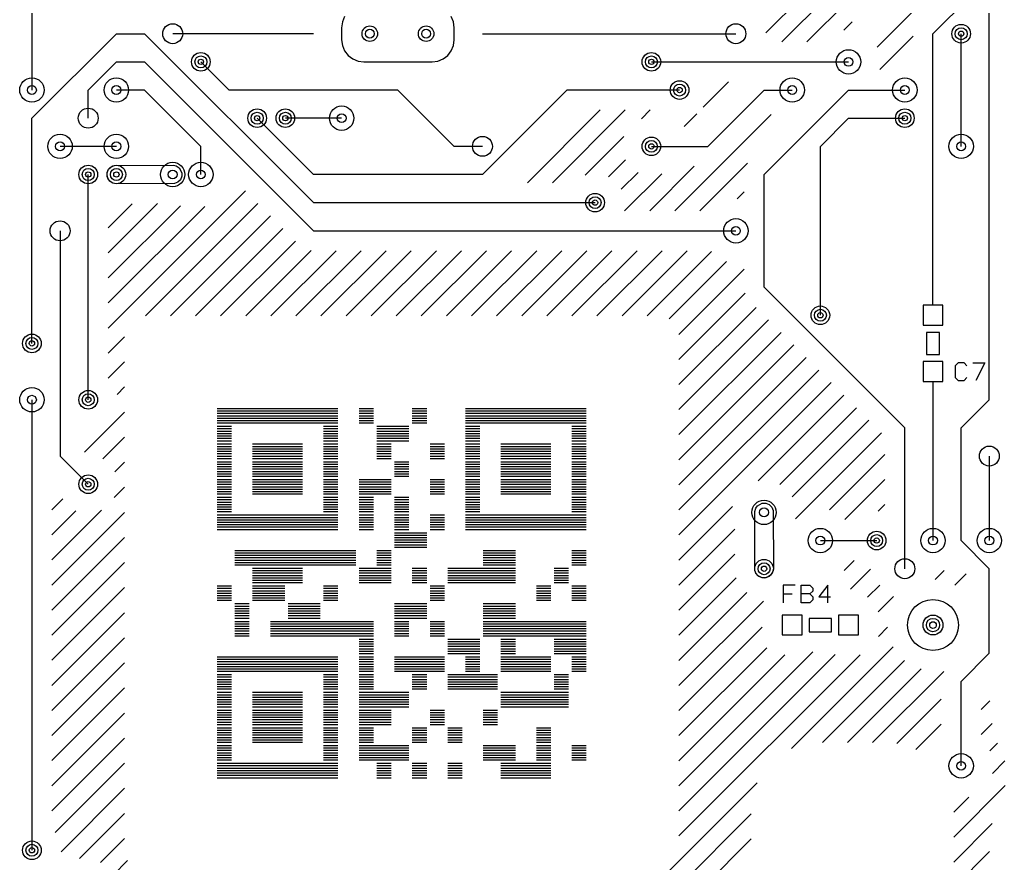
# Model space of a CAD drawing. Extents: x 7 to 52, y 9 to 364.
# Drawn here: x 7.07 to 51.52, y 134.03 to 172.08 of the extents above; entities that cross this region are included whole.
import ezdxf

# ---------------------------------------------------------------- set-up
doc = ezdxf.new("R2010")
doc.units = 0
doc.layers.add('SCORE', color=5, linetype='CONTINUOUS')

msp = doc.modelspace()

# ---------------------------------------------------------------- linework, layer by layer
at = {"layer": 'SCORE'}
for p, q in [((7.62, 180.34), (7.62, 168.91)), ((40.7191, 171.4878), (44.4692, 175.238)), ((45.7362, 170.8482), (49.8997, 175.0116)), ((41.4426, 171.08), (44.82, 174.4574)), ((48.26, 171.45), (50.8, 173.99)), ((42.574, 171.08), (44.416, 172.9221)), ((50.8, 154.94), (50.8, 172.72)), ((21.724, 172.22), (21.6241, 171.9788)), ((26.6359, 171.9788), (26.536, 172.22)), ((21.6241, 171.9788), (21.59, 171.72)), ((21.59, 171.72), (21.59, 171.18)), ((26.67, 171.72), (26.6359, 171.9788)), ((26.67, 171.18), (26.67, 171.72)), ((44.2393, 171.6139), (44.6187, 171.9934)), ((7.62, 167.64), (11.43, 171.45)), ((11.43, 171.45), (12.7, 171.45)), ((12.7, 171.45), (20.32, 163.83)), ((20.32, 171.45), (13.97, 171.45)), ((21.59, 171.18), (21.6241, 170.9212)), ((26.6359, 170.9212), (26.67, 171.18)), ((27.94, 171.45), (39.37, 171.45)), ((45.8588, 169.8393), (47.36, 171.3405)), ((48.26, 161.29), (48.26, 171.45)), ((49.53, 166.37), (49.53, 171.45)), ((21.6241, 170.9212), (21.724, 170.68)), ((26.536, 170.68), (26.6359, 170.9212)), ((21.724, 170.68), (21.8829, 170.4729)), ((21.8829, 170.4729), (22.09, 170.314)), ((22.09, 170.314), (22.3312, 170.2141)), ((25.9288, 170.2141), (26.17, 170.314)), ((26.17, 170.314), (26.3771, 170.4729)), ((26.3771, 170.4729), (26.536, 170.68)), ((10.16, 168.91), (11.43, 170.18)), ((11.43, 170.18), (12.7, 170.18)), ((12.7, 170.18), (20.32, 162.56)), ((16.51, 168.91), (15.24, 170.18)), ((22.3312, 170.2141), (22.59, 170.18)), ((22.59, 170.18), (25.67, 170.18)), ((25.67, 170.18), (25.9288, 170.2141)), ((35.56, 170.18), (44.45, 170.18)), ((37.9001, 168.1378), (39.0423, 169.28)), ((10.16, 167.64), (10.16, 168.91)), ((12.7, 168.91), (11.43, 168.91)), ((15.24, 166.37), (12.7, 168.91)), ((24.13, 168.91), (16.51, 168.91)), ((26.67, 166.37), (24.13, 168.91)), ((31.75, 168.91), (27.94, 165.1)), ((36.83, 168.91), (31.75, 168.91)), ((38.1, 166.37), (40.64, 168.91)), ((40.64, 165.1), (44.45, 168.91)), ((40.64, 168.91), (41.91, 168.91)), ((44.45, 168.91), (46.99, 168.91)), ((7.62, 157.48), (7.62, 167.64)), ((20.32, 165.1), (17.78, 167.64)), ((21.59, 167.64), (19.05, 167.64)), ((29.9668, 164.73), (33.2468, 168.01)), ((31.0982, 164.73), (34.3782, 168.01)), ((35.1099, 167.6104), (35.5095, 168.01)), ((36.6164, 163.46), (40.9662, 167.8098)), ((37.0323, 167.27), (37.6022, 167.8399)), ((43.18, 166.37), (44.45, 167.64)), ((44.45, 167.64), (46.99, 167.64)), ((32.5699, 165.0704), (34.3196, 166.8201)), ((11.43, 166.37), (8.89, 166.37)), ((15.24, 165.1), (15.24, 166.37)), ((27.94, 166.37), (26.67, 166.37)), ((35.56, 166.37), (38.1, 166.37)), ((43.18, 158.75), (43.18, 166.37)), ((11.0808, 165.3333), (11.1967, 165.4492)), ((11.1967, 165.4492), (11.3481, 165.5119)), ((11.3481, 165.5119), (14.0112, 165.518)), ((14.0112, 165.518), (14.1307, 165.488)), ((14.1307, 165.488), (14.267, 165.397)), ((14.267, 165.397), (14.3819, 165.1819)), ((33.6305, 164.9996), (34.3904, 165.7595)), ((35.485, 163.46), (37.495, 165.47)), ((37.7478, 163.46), (39.9011, 165.6133)), ((10.16, 154.94), (10.16, 165.1)), ((11.012, 165.0588), (11.0181, 165.1819)), ((11.0596, 164.902), (11.012, 165.0588)), ((11.0181, 165.1819), (11.0808, 165.3333)), ((14.3819, 165.0181), (14.3192, 164.8667)), ((14.3819, 165.1819), (14.3819, 165.0181)), ((27.94, 165.1), (20.32, 165.1)), ((34.1942, 164.432), (34.958, 165.1958)), ((34.3536, 163.46), (36.0309, 165.1373)), ((40.64, 160.02), (40.64, 165.1)), ((11.133, 164.803), (11.0596, 164.902)), ((11.2693, 164.712), (11.133, 164.803)), ((11.43, 164.68), (11.2693, 164.712)), ((14.0519, 164.6881), (11.43, 164.68)), ((14.2033, 164.7508), (14.0519, 164.6881)), ((14.3192, 164.8667), (14.2033, 164.7508)), ((11.06, 158.173), (17.2471, 164.3601)), ((39.4274, 164.0083), (39.74, 164.3209)), ((11.06, 161.5671), (13.2786, 163.7857)), ((11.06, 162.6985), (12.1437, 163.7822)), ((11.06, 160.4357), (14.3171, 163.6928)), ((11.06, 159.3044), (15.4169, 163.6613)), ((12.7384, 158.72), (17.8128, 163.7944)), ((20.32, 163.83), (33.02, 163.83)), ((13.8697, 158.72), (18.3785, 163.2287)), ((8.89, 162.56), (8.89, 152.4)), ((15.0011, 158.72), (18.9442, 162.663)), ((20.32, 162.56), (39.37, 162.56)), ((16.1325, 158.72), (19.5098, 162.0974)), ((17.2639, 158.72), (20.2109, 161.667)), ((18.3952, 158.72), (21.3352, 161.66)), ((19.5266, 158.72), (22.4666, 161.66)), ((20.658, 158.72), (23.598, 161.66)), ((21.7893, 158.72), (24.7293, 161.66)), ((22.9207, 158.72), (25.8607, 161.66)), ((24.0521, 158.72), (26.9921, 161.66)), ((25.1834, 158.72), (28.1234, 161.66)), ((26.3148, 158.72), (29.2548, 161.66)), ((27.4462, 158.72), (30.3862, 161.66)), ((28.5776, 158.72), (31.5176, 161.66)), ((29.7089, 158.72), (32.6489, 161.66)), ((30.8403, 158.72), (33.7803, 161.66)), ((31.9717, 158.72), (34.9117, 161.66)), ((33.103, 158.72), (36.043, 161.66)), ((34.2344, 158.72), (37.1744, 161.66)), ((35.3658, 158.72), (38.2662, 161.6204)), ((36.3662, 158.5891), (38.95, 161.1728)), ((48.26, 159.2), (48.26, 161.29)), ((36.7971, 157.8885), (39.7392, 160.8307)), ((36.8, 156.7601), (39.7837, 159.7438)), ((46.99, 153.67), (40.64, 160.02)), ((48.71, 159.2), (47.81, 159.2)), ((47.81, 159.2), (47.81, 158.3)), ((48.71, 158.3), (48.71, 159.2)), ((36.8, 155.6287), (40.2792, 159.108)), ((36.8, 154.4974), (40.8449, 158.5423)), ((47.81, 158.3), (48.71, 158.3)), ((36.8, 153.366), (41.4106, 157.9766)), ((48.56, 157.98), (47.96, 157.98)), ((47.96, 157.98), (47.96, 156.98)), ((48.56, 156.98), (48.56, 157.98)), ((11.06, 157.0416), (11.8, 157.7816)), ((36.8, 152.2346), (41.9763, 157.4109)), ((47.96, 156.98), (48.56, 156.98)), ((11.06, 155.9103), (11.8, 156.6503)), ((36.8, 151.1032), (42.542, 156.8452)), ((48.71, 156.66), (47.81, 156.66)), ((47.81, 156.66), (47.81, 155.76)), ((48.71, 155.76), (48.71, 156.66)), ((49.3933, 156.61), (49.26, 156.4767)), ((49.26, 156.4767), (49.26, 155.9433)), ((49.66, 156.61), (49.3933, 156.61)), ((49.7933, 156.4767), (49.66, 156.61)), ((50.06, 156.61), (50.5933, 156.61)), ((50.5933, 156.61), (50.1933, 155.81)), ((36.8, 149.9719), (43.1077, 156.2795)), ((36.8, 148.8405), (43.6734, 155.7139)), ((47.81, 155.76), (48.71, 155.76)), ((48.26, 155.76), (48.26, 153.67)), ((49.26, 155.9433), (49.3933, 155.81)), ((49.3933, 155.81), (49.66, 155.81)), ((49.66, 155.81), (49.7933, 155.9433)), ((11.4581, 155.1769), (11.8, 155.5189)), ((40.3761, 151.2852), (44.239, 155.1482)), ((7.62, 154.94), (7.62, 134.62)), ((49.53, 153.67), (50.8, 154.94)), ((9.9876, 152.5752), (11.8, 154.3875)), ((15.975, 154.545), (21.425, 154.545)), ((15.975, 154.4367), (21.425, 154.4367)), ((15.975, 154.3283), (21.425, 154.3283)), ((22.375, 154.545), (23.025, 154.545)), ((22.375, 154.4367), (23.025, 154.4367)), ((22.375, 154.3283), (23.025, 154.3283)), ((24.775, 154.545), (25.425, 154.545)), ((24.775, 154.4367), (25.425, 154.4367)), ((24.775, 154.3283), (25.425, 154.3283)), ((27.175, 154.545), (32.625, 154.545)), ((27.175, 154.4367), (32.625, 154.4367)), ((27.175, 154.3283), (32.625, 154.3283)), ((41.3475, 151.1252), (44.8047, 154.5825)), ((15.975, 154.22), (21.425, 154.22)), ((15.975, 154.1117), (21.425, 154.1117)), ((15.975, 154.0033), (21.425, 154.0033)), ((15.975, 153.895), (21.425, 153.895)), ((22.375, 154.22), (23.025, 154.22)), ((22.375, 154.1117), (23.025, 154.1117)), ((22.375, 154.0033), (23.025, 154.0033)), ((22.375, 153.895), (23.025, 153.895)), ((24.775, 154.22), (25.425, 154.22)), ((24.775, 154.1117), (25.425, 154.1117)), ((24.775, 154.0033), (25.425, 154.0033)), ((24.775, 153.895), (25.425, 153.895)), ((27.175, 154.22), (32.625, 154.22)), ((27.175, 154.1117), (32.625, 154.1117)), ((27.175, 154.0033), (32.625, 154.0033)), ((27.175, 153.895), (32.625, 153.895)), ((41.9108, 150.5571), (45.3704, 154.0168)), ((15.975, 153.745), (16.625, 153.745)), ((15.975, 153.6367), (16.625, 153.6367)), ((15.975, 153.5283), (16.625, 153.5283)), ((15.975, 153.42), (16.625, 153.42)), ((20.775, 153.745), (21.425, 153.745)), ((20.775, 153.6367), (21.425, 153.6367)), ((20.775, 153.5283), (21.425, 153.5283)), ((20.775, 153.42), (21.425, 153.42)), ((23.175, 153.745), (24.625, 153.745)), ((23.175, 153.6367), (24.625, 153.6367)), ((23.175, 153.5283), (24.625, 153.5283)), ((23.175, 153.42), (24.625, 153.42)), ((27.175, 153.745), (27.825, 153.745)), ((27.175, 153.6367), (27.825, 153.6367)), ((27.175, 153.5283), (27.825, 153.5283)), ((27.175, 153.42), (27.825, 153.42)), ((31.975, 153.745), (32.625, 153.745)), ((31.975, 153.6367), (32.625, 153.6367)), ((31.975, 153.5283), (32.625, 153.5283)), ((31.975, 153.42), (32.625, 153.42)), ((42.0613, 149.5763), (45.9361, 153.4511)), ((46.99, 147.32), (46.99, 153.67)), ((48.26, 153.67), (48.26, 148.59)), ((49.53, 148.59), (49.53, 153.67)), ((10.8178, 152.274), (11.8, 153.2561)), ((15.975, 153.3117), (16.625, 153.3117)), ((15.975, 153.2033), (16.625, 153.2033)), ((15.975, 153.095), (16.625, 153.095)), ((15.975, 152.945), (16.625, 152.945)), ((17.575, 152.945), (19.825, 152.945)), ((20.775, 153.3117), (21.425, 153.3117)), ((20.775, 153.2033), (21.425, 153.2033)), ((20.775, 153.095), (21.425, 153.095)), ((20.775, 152.945), (21.425, 152.945)), ((23.175, 153.3117), (24.625, 153.3117)), ((23.175, 153.2033), (24.625, 153.2033)), ((23.175, 153.095), (24.625, 153.095)), ((23.175, 152.945), (23.825, 152.945)), ((25.575, 152.945), (26.225, 152.945)), ((27.175, 153.3117), (27.825, 153.3117)), ((27.175, 153.2033), (27.825, 153.2033)), ((27.175, 153.095), (27.825, 153.095)), ((27.175, 152.945), (27.825, 152.945)), ((28.775, 152.945), (31.025, 152.945)), ((31.975, 153.3117), (32.625, 153.3117)), ((31.975, 153.2033), (32.625, 153.2033)), ((31.975, 153.095), (32.625, 153.095)), ((31.975, 152.945), (32.625, 152.945)), ((15.975, 152.8367), (16.625, 152.8367)), ((15.975, 152.7283), (16.625, 152.7283)), ((15.975, 152.62), (16.625, 152.62)), ((15.975, 152.5117), (16.625, 152.5117)), ((17.575, 152.8367), (19.825, 152.8367)), ((17.575, 152.7283), (19.825, 152.7283)), ((17.575, 152.62), (19.825, 152.62)), ((17.575, 152.5117), (19.825, 152.5117)), ((20.775, 152.8367), (21.425, 152.8367)), ((20.775, 152.7283), (21.425, 152.7283)), ((20.775, 152.62), (21.425, 152.62)), ((20.775, 152.5117), (21.425, 152.5117)), ((23.175, 152.8367), (23.825, 152.8367)), ((23.175, 152.7283), (23.825, 152.7283)), ((23.175, 152.62), (23.825, 152.62)), ((23.175, 152.5117), (23.825, 152.5117)), ((25.575, 152.8367), (26.225, 152.8367)), ((25.575, 152.7283), (26.225, 152.7283)), ((25.575, 152.62), (26.225, 152.62)), ((25.575, 152.5117), (26.225, 152.5117)), ((27.175, 152.8367), (27.825, 152.8367)), ((27.175, 152.7283), (27.825, 152.7283)), ((27.175, 152.62), (27.825, 152.62)), ((27.175, 152.5117), (27.825, 152.5117)), ((28.775, 152.8367), (31.025, 152.8367)), ((28.775, 152.7283), (31.025, 152.7283)), ((28.775, 152.62), (31.025, 152.62)), ((28.775, 152.5117), (31.025, 152.5117)), ((31.975, 152.8367), (32.625, 152.8367)), ((31.975, 152.7283), (32.625, 152.7283)), ((31.975, 152.62), (32.625, 152.62)), ((31.975, 152.5117), (32.625, 152.5117)), ((43.595, 149.9787), (46.09, 152.4737)), ((8.89, 152.4), (10.16, 151.13)), ((11.3581, 151.6829), (11.8, 152.1248)), ((15.975, 152.4033), (16.625, 152.4033)), ((15.975, 152.295), (16.625, 152.295)), ((15.975, 152.145), (16.625, 152.145)), ((15.975, 152.0367), (16.625, 152.0367)), ((17.575, 152.4033), (19.825, 152.4033)), ((17.575, 152.295), (19.825, 152.295)), ((17.575, 152.145), (19.825, 152.145)), ((17.575, 152.0367), (19.825, 152.0367)), ((20.775, 152.4033), (21.425, 152.4033)), ((20.775, 152.295), (21.425, 152.295)), ((20.775, 152.145), (21.425, 152.145)), ((20.775, 152.0367), (21.425, 152.0367)), ((23.175, 152.4033), (23.825, 152.4033)), ((23.175, 152.295), (23.825, 152.295)), ((23.975, 152.145), (24.625, 152.145)), ((23.975, 152.0367), (24.625, 152.0367)), ((25.575, 152.4033), (26.225, 152.4033)), ((25.575, 152.295), (26.225, 152.295)), ((27.175, 152.4033), (27.825, 152.4033)), ((27.175, 152.295), (27.825, 152.295)), ((27.175, 152.145), (27.825, 152.145)), ((27.175, 152.0367), (27.825, 152.0367)), ((28.775, 152.4033), (31.025, 152.4033)), ((28.775, 152.295), (31.025, 152.295)), ((28.775, 152.145), (31.025, 152.145)), ((28.775, 152.0367), (31.025, 152.0367)), ((31.975, 152.4033), (32.625, 152.4033)), ((31.975, 152.295), (32.625, 152.295)), ((31.975, 152.145), (32.625, 152.145)), ((31.975, 152.0367), (32.625, 152.0367)), ((50.8, 152.4), (50.8, 148.59)), ((15.975, 151.9283), (16.625, 151.9283)), ((15.975, 151.82), (16.625, 151.82)), ((15.975, 151.7117), (16.625, 151.7117)), ((15.975, 151.6033), (16.625, 151.6033)), ((17.575, 151.9283), (19.825, 151.9283)), ((17.575, 151.82), (19.825, 151.82)), ((17.575, 151.7117), (19.825, 151.7117)), ((17.575, 151.6033), (19.825, 151.6033)), ((20.775, 151.9283), (21.425, 151.9283)), ((20.775, 151.82), (21.425, 151.82)), ((20.775, 151.7117), (21.425, 151.7117)), ((20.775, 151.6033), (21.425, 151.6033)), ((23.975, 151.9283), (24.625, 151.9283)), ((23.975, 151.82), (24.625, 151.82)), ((23.975, 151.7117), (24.625, 151.7117)), ((23.975, 151.6033), (24.625, 151.6033)), ((27.175, 151.9283), (27.825, 151.9283)), ((27.175, 151.82), (27.825, 151.82)), ((27.175, 151.7117), (27.825, 151.7117)), ((27.175, 151.6033), (27.825, 151.6033)), ((28.775, 151.9283), (31.025, 151.9283)), ((28.775, 151.82), (31.025, 151.82)), ((28.775, 151.7117), (31.025, 151.7117)), ((28.775, 151.6033), (31.025, 151.6033)), ((31.975, 151.9283), (32.625, 151.9283)), ((31.975, 151.82), (32.625, 151.82)), ((31.975, 151.7117), (32.625, 151.7117)), ((31.975, 151.6033), (32.625, 151.6033)), ((15.975, 151.495), (16.625, 151.495)), ((15.975, 151.345), (16.625, 151.345)), ((15.975, 151.2367), (16.625, 151.2367)), ((17.575, 151.495), (19.825, 151.495)), ((17.575, 151.345), (19.825, 151.345)), ((17.575, 151.2367), (19.825, 151.2367)), ((20.775, 151.495), (21.425, 151.495)), ((20.775, 151.345), (21.425, 151.345)), ((20.775, 151.2367), (21.425, 151.2367)), ((22.375, 151.345), (23.825, 151.345)), ((22.375, 151.2367), (23.825, 151.2367)), ((23.975, 151.495), (24.625, 151.495)), ((25.575, 151.345), (26.225, 151.345)), ((25.575, 151.2367), (26.225, 151.2367)), ((27.175, 151.495), (27.825, 151.495)), ((27.175, 151.345), (27.825, 151.345)), ((27.175, 151.2367), (27.825, 151.2367)), ((28.775, 151.495), (31.025, 151.495)), ((28.775, 151.345), (31.025, 151.345)), ((28.775, 151.2367), (31.025, 151.2367)), ((31.975, 151.495), (32.625, 151.495)), ((31.975, 151.345), (32.625, 151.345)), ((31.975, 151.2367), (32.625, 151.2367)), ((44.2808, 149.5331), (46.09, 151.3423)), ((11.3338, 150.5272), (11.8, 150.9934)), ((15.975, 151.1283), (16.625, 151.1283)), ((15.975, 151.02), (16.625, 151.02)), ((15.975, 150.9117), (16.625, 150.9117)), ((15.975, 150.8033), (16.625, 150.8033)), ((15.975, 150.695), (16.625, 150.695)), ((17.575, 151.1283), (19.825, 151.1283)), ((17.575, 151.02), (19.825, 151.02)), ((17.575, 150.9117), (19.825, 150.9117)), ((17.575, 150.8033), (19.825, 150.8033)), ((17.575, 150.695), (19.825, 150.695)), ((20.775, 151.1283), (21.425, 151.1283)), ((20.775, 151.02), (21.425, 151.02)), ((20.775, 150.9117), (21.425, 150.9117)), ((20.775, 150.8033), (21.425, 150.8033)), ((20.775, 150.695), (21.425, 150.695)), ((22.375, 151.1283), (23.825, 151.1283)), ((22.375, 151.02), (23.825, 151.02)), ((22.375, 150.9117), (23.825, 150.9117)), ((22.375, 150.8033), (23.825, 150.8033)), ((22.375, 150.695), (23.825, 150.695)), ((25.575, 151.1283), (26.225, 151.1283)), ((25.575, 151.02), (26.225, 151.02)), ((25.575, 150.9117), (26.225, 150.9117)), ((25.575, 150.8033), (26.225, 150.8033)), ((25.575, 150.695), (26.225, 150.695)), ((27.175, 151.1283), (27.825, 151.1283)), ((27.175, 151.02), (27.825, 151.02)), ((27.175, 150.9117), (27.825, 150.9117)), ((27.175, 150.8033), (27.825, 150.8033)), ((27.175, 150.695), (27.825, 150.695)), ((28.775, 151.1283), (31.025, 151.1283)), ((28.775, 151.02), (31.025, 151.02)), ((28.775, 150.9117), (31.025, 150.9117)), ((28.775, 150.8033), (31.025, 150.8033)), ((28.775, 150.695), (31.025, 150.695)), ((31.975, 151.1283), (32.625, 151.1283)), ((31.975, 151.02), (32.625, 151.02)), ((31.975, 150.9117), (32.625, 150.9117)), ((31.975, 150.8033), (32.625, 150.8033)), ((31.975, 150.695), (32.625, 150.695)), ((8.52, 149.9761), (9.016, 150.4722)), ((15.975, 150.545), (16.625, 150.545)), ((15.975, 150.4367), (16.625, 150.4367)), ((15.975, 150.3283), (16.625, 150.3283)), ((20.775, 150.545), (21.425, 150.545)), ((20.775, 150.4367), (21.425, 150.4367)), ((20.775, 150.3283), (21.425, 150.3283)), ((22.375, 150.545), (23.025, 150.545)), ((22.375, 150.4367), (23.025, 150.4367)), ((22.375, 150.3283), (23.025, 150.3283)), ((23.975, 150.545), (24.625, 150.545)), ((23.975, 150.4367), (24.625, 150.4367)), ((23.975, 150.3283), (24.625, 150.3283)), ((27.175, 150.545), (27.825, 150.545)), ((27.175, 150.4367), (27.825, 150.4367)), ((27.175, 150.3283), (27.825, 150.3283)), ((31.975, 150.545), (32.625, 150.545)), ((31.975, 150.4367), (32.625, 150.4367)), ((31.975, 150.3283), (32.625, 150.3283)), ((40.343, 150.157), (40.5581, 150.2719)), ((40.5581, 150.2719), (40.7219, 150.2719)), ((40.7219, 150.2719), (40.8733, 150.2092)), ((8.52, 147.7134), (10.7628, 149.9562)), ((8.52, 148.8448), (9.6071, 149.9319)), ((8.52, 146.582), (11.8, 149.862)), ((15.975, 150.22), (16.625, 150.22)), ((15.975, 150.1117), (16.625, 150.1117)), ((15.975, 150.0033), (16.625, 150.0033)), ((15.975, 149.895), (16.625, 149.895)), ((20.775, 150.22), (21.425, 150.22)), ((20.775, 150.1117), (21.425, 150.1117)), ((20.775, 150.0033), (21.425, 150.0033)), ((20.775, 149.895), (21.425, 149.895)), ((22.375, 150.22), (23.025, 150.22)), ((22.375, 150.1117), (23.025, 150.1117)), ((22.375, 150.0033), (23.025, 150.0033)), ((22.375, 149.895), (23.025, 149.895)), ((23.975, 150.22), (24.625, 150.22)), ((23.975, 150.1117), (24.625, 150.1117)), ((23.975, 150.0033), (24.625, 150.0033)), ((23.975, 149.895), (24.625, 149.895)), ((27.175, 150.22), (27.825, 150.22)), ((27.175, 150.1117), (27.825, 150.1117)), ((27.175, 150.0033), (27.825, 150.0033)), ((27.175, 149.895), (27.825, 149.895)), ((31.975, 150.22), (32.625, 150.22)), ((31.975, 150.1117), (32.625, 150.1117)), ((31.975, 150.0033), (32.625, 150.0033)), ((31.975, 149.895), (32.625, 149.895)), ((36.8, 147.7091), (39.2148, 150.1239)), ((40.222, 149.9012), (40.2696, 150.058)), ((40.2281, 147.2381), (40.222, 149.9012)), ((40.2696, 150.058), (40.343, 150.157)), ((40.8733, 150.2092), (40.9892, 150.0933)), ((40.9892, 150.0933), (41.0519, 149.9419)), ((41.0519, 149.9419), (41.06, 147.32)), ((45.7869, 149.9078), (46.09, 150.2109)), ((15.975, 149.745), (21.425, 149.745)), ((15.975, 149.6367), (21.425, 149.6367)), ((15.975, 149.5283), (21.425, 149.5283)), ((15.975, 149.42), (21.425, 149.42)), ((22.375, 149.745), (23.025, 149.745)), ((22.375, 149.6367), (23.025, 149.6367)), ((22.375, 149.5283), (23.025, 149.5283)), ((22.375, 149.42), (23.025, 149.42)), ((23.975, 149.745), (24.625, 149.745)), ((23.975, 149.6367), (24.625, 149.6367)), ((23.975, 149.5283), (24.625, 149.5283)), ((23.975, 149.42), (24.625, 149.42)), ((25.575, 149.745), (26.225, 149.745)), ((25.575, 149.6367), (26.225, 149.6367)), ((25.575, 149.5283), (26.225, 149.5283)), ((25.575, 149.42), (26.225, 149.42)), ((27.175, 149.745), (32.625, 149.745)), ((27.175, 149.6367), (32.625, 149.6367)), ((27.175, 149.5283), (32.625, 149.5283)), ((27.175, 149.42), (32.625, 149.42)), ((15.975, 149.3117), (21.425, 149.3117)), ((15.975, 149.2033), (21.425, 149.2033)), ((15.975, 149.095), (21.425, 149.095)), ((22.375, 149.3117), (23.025, 149.3117)), ((22.375, 149.2033), (23.025, 149.2033)), ((22.375, 149.095), (23.025, 149.095)), ((23.975, 149.3117), (24.625, 149.3117)), ((23.975, 149.2033), (24.625, 149.2033)), ((23.975, 149.095), (24.625, 149.095)), ((23.975, 148.945), (25.425, 148.945)), ((25.575, 149.3117), (26.225, 149.3117)), ((25.575, 149.2033), (26.225, 149.2033)), ((25.575, 149.095), (26.225, 149.095)), ((27.175, 149.3117), (32.625, 149.3117)), ((27.175, 149.2033), (32.625, 149.2033)), ((27.175, 149.095), (32.625, 149.095)), ((36.8, 146.5778), (39.3238, 149.1016)), ((8.52, 145.4507), (11.8, 148.7307)), ((23.975, 148.8367), (25.425, 148.8367)), ((23.975, 148.7283), (25.425, 148.7283)), ((23.975, 148.62), (25.425, 148.62)), ((23.975, 148.5117), (25.425, 148.5117)), ((43.18, 148.59), (45.72, 148.59)), ((50.8, 147.32), (49.53, 148.59)), ((16.775, 148.145), (22.225, 148.145)), ((16.775, 148.0367), (22.225, 148.0367)), ((23.175, 148.145), (23.825, 148.145)), ((23.175, 148.0367), (23.825, 148.0367)), ((23.975, 148.4033), (25.425, 148.4033)), ((23.975, 148.295), (25.425, 148.295)), ((27.975, 148.145), (29.425, 148.145)), ((27.975, 148.0367), (29.425, 148.0367)), ((31.975, 148.145), (32.625, 148.145)), ((31.975, 148.0367), (32.625, 148.0367)), ((8.52, 144.3193), (11.8, 147.5993)), ((16.775, 147.9283), (22.225, 147.9283)), ((16.775, 147.82), (22.225, 147.82)), ((16.775, 147.7117), (22.225, 147.7117)), ((16.775, 147.6033), (22.225, 147.6033)), ((23.175, 147.9283), (23.825, 147.9283)), ((23.175, 147.82), (23.825, 147.82)), ((23.175, 147.7117), (23.825, 147.7117)), ((23.175, 147.6033), (23.825, 147.6033)), ((27.975, 147.9283), (29.425, 147.9283)), ((27.975, 147.82), (29.425, 147.82)), ((27.975, 147.7117), (29.425, 147.7117)), ((27.975, 147.6033), (29.425, 147.6033)), ((31.975, 147.9283), (32.625, 147.9283)), ((31.975, 147.82), (32.625, 147.82)), ((31.975, 147.7117), (32.625, 147.7117)), ((31.975, 147.6033), (32.625, 147.6033)), ((36.8, 145.4464), (39.3264, 147.9728)), ((44.2523, 147.2418), (44.7005, 147.69)), ((16.775, 147.495), (22.225, 147.495)), ((17.575, 147.345), (19.825, 147.345)), ((17.575, 147.2367), (19.825, 147.2367)), ((22.375, 147.345), (23.825, 147.345)), ((22.375, 147.2367), (23.825, 147.2367)), ((23.175, 147.495), (23.825, 147.495)), ((24.775, 147.345), (25.425, 147.345)), ((24.775, 147.2367), (25.425, 147.2367)), ((26.375, 147.345), (29.425, 147.345)), ((26.375, 147.2367), (29.425, 147.2367)), ((27.975, 147.495), (29.425, 147.495)), ((31.175, 147.345), (31.825, 147.345)), ((31.175, 147.2367), (31.825, 147.2367)), ((31.975, 147.495), (32.625, 147.495)), ((40.2696, 147.122), (40.2281, 147.2381)), ((41.028, 147.1593), (40.937, 147.023)), ((41.06, 147.32), (41.028, 147.1593)), ((44.5433, 146.4015), (45.442, 147.3001)), ((48.362, 146.8261), (48.7686, 147.2327)), ((50.8, 143.51), (50.8, 147.32)), ((17.575, 147.1283), (19.825, 147.1283)), ((17.575, 147.02), (19.825, 147.02)), ((17.575, 146.9117), (19.825, 146.9117)), ((17.575, 146.8033), (19.825, 146.8033)), ((17.575, 146.695), (19.825, 146.695)), ((22.375, 147.1283), (23.825, 147.1283)), ((22.375, 147.02), (23.825, 147.02)), ((22.375, 146.9117), (23.825, 146.9117)), ((22.375, 146.8033), (23.825, 146.8033)), ((22.375, 146.695), (23.825, 146.695)), ((24.775, 147.1283), (25.425, 147.1283)), ((24.775, 147.02), (25.425, 147.02)), ((24.775, 146.9117), (25.425, 146.9117)), ((24.775, 146.8033), (25.425, 146.8033)), ((24.775, 146.695), (25.425, 146.695)), ((26.375, 147.1283), (29.425, 147.1283)), ((26.375, 147.02), (29.425, 147.02)), ((26.375, 146.9117), (29.425, 146.9117)), ((26.375, 146.8033), (29.425, 146.8033)), ((26.375, 146.695), (29.425, 146.695)), ((31.175, 147.1283), (31.825, 147.1283)), ((31.175, 147.02), (31.825, 147.02)), ((31.175, 146.9117), (31.825, 146.9117)), ((31.175, 146.8033), (31.825, 146.8033)), ((31.175, 146.695), (31.825, 146.695)), ((36.8, 144.315), (39.388, 146.903)), ((40.3736, 146.9953), (40.2696, 147.122)), ((40.5181, 146.9181), (40.3736, 146.9953)), ((40.6812, 146.902), (40.5181, 146.9181)), ((40.8007, 146.932), (40.6812, 146.902)), ((40.937, 147.023), (40.8007, 146.932)), ((49.2447, 146.5774), (49.7567, 147.0894)), ((8.52, 143.1879), (11.8, 146.4679)), ((15.975, 146.545), (16.625, 146.545)), ((15.975, 146.4367), (16.625, 146.4367)), ((15.975, 146.3283), (16.625, 146.3283)), ((17.575, 146.545), (19.025, 146.545)), ((17.575, 146.4367), (19.025, 146.4367)), ((17.575, 146.3283), (19.025, 146.3283)), ((20.775, 146.545), (21.425, 146.545)), ((20.775, 146.4367), (21.425, 146.4367)), ((20.775, 146.3283), (21.425, 146.3283)), ((25.575, 146.545), (26.225, 146.545)), ((25.575, 146.4367), (26.225, 146.4367)), ((25.575, 146.3283), (26.225, 146.3283)), ((30.375, 146.545), (31.025, 146.545)), ((30.375, 146.4367), (31.025, 146.4367)), ((30.375, 146.3283), (31.025, 146.3283)), ((31.975, 146.545), (32.625, 146.545)), ((31.975, 146.4367), (32.625, 146.4367)), ((31.975, 146.3283), (32.625, 146.3283)), ((36.8, 143.1837), (39.8669, 146.2506)), ((42.0433, 146.58), (41.51, 146.58)), ((41.51, 146.58), (41.51, 145.78)), ((42.31, 145.78), (42.31, 146.58)), ((42.31, 146.58), (42.71, 146.58)), ((42.71, 146.58), (42.8433, 146.4467)), ((42.8433, 146.3133), (42.71, 146.18)), ((42.8433, 146.4467), (42.8433, 146.3133)), ((43.51, 146.58), (43.11, 146.0467)), ((43.51, 145.78), (43.51, 146.58)), ((45.306, 146.0328), (45.8582, 146.585)), ((15.975, 146.22), (16.625, 146.22)), ((15.975, 146.1117), (16.625, 146.1117)), ((15.975, 146.0033), (16.625, 146.0033)), ((15.975, 145.895), (16.625, 145.895)), ((17.575, 146.22), (19.025, 146.22)), ((17.575, 146.1117), (19.025, 146.1117)), ((17.575, 146.0033), (19.025, 146.0033)), ((17.575, 145.895), (19.025, 145.895)), ((20.775, 146.22), (21.425, 146.22)), ((20.775, 146.1117), (21.425, 146.1117)), ((20.775, 146.0033), (21.425, 146.0033)), ((20.775, 145.895), (21.425, 145.895)), ((25.575, 146.22), (26.225, 146.22)), ((25.575, 146.1117), (26.225, 146.1117)), ((25.575, 146.0033), (26.225, 146.0033)), ((25.575, 145.895), (26.225, 145.895)), ((30.375, 146.22), (31.025, 146.22)), ((30.375, 146.1117), (31.025, 146.1117)), ((30.375, 146.0033), (31.025, 146.0033)), ((30.375, 145.895), (31.025, 145.895)), ((31.975, 146.22), (32.625, 146.22)), ((31.975, 146.1117), (32.625, 146.1117)), ((31.975, 146.0033), (32.625, 146.0033)), ((31.975, 145.895), (32.625, 145.895)), ((36.8, 142.0523), (40.61, 145.8623)), ((41.51, 146.18), (41.91, 146.18)), ((42.71, 146.18), (42.31, 146.18)), ((42.71, 146.18), (42.8433, 146.0467)), ((42.8433, 145.9133), (42.71, 145.78)), ((42.8433, 146.0467), (42.8433, 145.9133)), ((43.11, 146.0467), (43.6433, 146.0467)), ((45.7866, 145.382), (46.4767, 146.0721)), ((16.775, 145.745), (17.425, 145.745)), ((16.775, 145.6367), (17.425, 145.6367)), ((16.775, 145.5283), (17.425, 145.5283)), ((16.775, 145.42), (17.425, 145.42)), ((19.175, 145.745), (20.625, 145.745)), ((19.175, 145.6367), (20.625, 145.6367)), ((19.175, 145.5283), (20.625, 145.5283)), ((19.175, 145.42), (20.625, 145.42)), ((23.975, 145.745), (25.425, 145.745)), ((23.975, 145.6367), (25.425, 145.6367)), ((23.975, 145.5283), (25.425, 145.5283)), ((23.975, 145.42), (25.425, 145.42)), ((27.975, 145.745), (29.425, 145.745)), ((27.975, 145.6367), (29.425, 145.6367)), ((27.975, 145.5283), (29.425, 145.5283)), ((27.975, 145.42), (29.425, 145.42)), ((42.71, 145.78), (42.31, 145.78)), ((8.52, 142.0566), (11.8, 145.3366)), ((16.775, 145.3117), (17.425, 145.3117)), ((16.775, 145.2033), (17.425, 145.2033)), ((16.775, 145.095), (17.425, 145.095)), ((16.775, 144.945), (17.425, 144.945)), ((18.375, 144.945), (23.025, 144.945)), ((19.175, 145.3117), (20.625, 145.3117)), ((19.175, 145.2033), (20.625, 145.2033)), ((19.175, 145.095), (20.625, 145.095)), ((23.975, 145.3117), (25.425, 145.3117)), ((23.975, 145.2033), (25.425, 145.2033)), ((23.975, 145.095), (25.425, 145.095)), ((23.975, 144.945), (24.625, 144.945)), ((25.575, 144.945), (26.225, 144.945)), ((27.975, 145.3117), (29.425, 145.3117)), ((27.975, 145.2033), (29.425, 145.2033)), ((27.975, 145.095), (29.425, 145.095)), ((27.975, 144.945), (32.625, 144.945)), ((42.36, 145.23), (41.46, 145.23)), ((41.46, 145.23), (41.46, 144.33)), ((42.36, 144.33), (42.36, 145.23)), ((43.68, 145.08), (42.68, 145.08)), ((42.68, 145.08), (42.68, 144.48)), ((43.68, 144.48), (43.68, 145.08)), ((44.9, 145.23), (44, 145.23)), ((44, 145.23), (44, 144.33)), ((44.9, 144.33), (44.9, 145.23)), ((16.775, 144.8367), (17.425, 144.8367)), ((16.775, 144.7283), (17.425, 144.7283)), ((16.775, 144.62), (17.425, 144.62)), ((16.775, 144.5117), (17.425, 144.5117)), ((18.375, 144.8367), (23.025, 144.8367)), ((18.375, 144.7283), (23.025, 144.7283)), ((18.375, 144.62), (23.025, 144.62)), ((18.375, 144.5117), (23.025, 144.5117)), ((23.975, 144.8367), (24.625, 144.8367)), ((23.975, 144.7283), (24.625, 144.7283)), ((23.975, 144.62), (24.625, 144.62)), ((23.975, 144.5117), (24.625, 144.5117)), ((25.575, 144.8367), (26.225, 144.8367)), ((25.575, 144.7283), (26.225, 144.7283)), ((25.575, 144.62), (26.225, 144.62)), ((25.575, 144.5117), (26.225, 144.5117)), ((27.975, 144.8367), (32.625, 144.8367)), ((27.975, 144.7283), (32.625, 144.7283)), ((27.975, 144.62), (32.625, 144.62)), ((27.975, 144.5117), (32.625, 144.5117)), ((36.8, 140.9209), (40.56, 144.6809)), ((42.68, 144.48), (43.68, 144.48)), ((45.797, 144.2611), (46.2139, 144.678)), ((8.52, 140.9252), (11.8, 144.2052)), ((16.775, 144.4033), (17.425, 144.4033)), ((16.775, 144.295), (17.425, 144.295)), ((18.375, 144.4033), (23.025, 144.4033)), ((18.375, 144.295), (23.025, 144.295)), ((22.375, 144.145), (23.025, 144.145)), ((22.375, 144.0367), (23.025, 144.0367)), ((23.975, 144.4033), (24.625, 144.4033)), ((23.975, 144.295), (24.625, 144.295)), ((25.575, 144.4033), (26.225, 144.4033)), ((25.575, 144.295), (26.225, 144.295)), ((26.375, 144.145), (27.825, 144.145)), ((26.375, 144.0367), (27.825, 144.0367)), ((27.975, 144.4033), (32.625, 144.4033)), ((27.975, 144.295), (32.625, 144.295)), ((28.775, 144.145), (29.425, 144.145)), ((28.775, 144.0367), (29.425, 144.0367)), ((31.175, 144.145), (32.625, 144.145)), ((31.175, 144.0367), (32.625, 144.0367)), ((41.46, 144.33), (42.36, 144.33)), ((44, 144.33), (44.9, 144.33)), ((22.375, 143.9283), (23.025, 143.9283)), ((22.375, 143.82), (23.025, 143.82)), ((22.375, 143.7117), (23.025, 143.7117)), ((22.375, 143.6033), (23.025, 143.6033)), ((26.375, 143.9283), (27.825, 143.9283)), ((26.375, 143.82), (27.825, 143.82)), ((26.375, 143.7117), (27.825, 143.7117)), ((26.375, 143.6033), (27.825, 143.6033)), ((28.775, 143.9283), (29.425, 143.9283)), ((28.775, 143.82), (29.425, 143.82)), ((28.775, 143.7117), (29.425, 143.7117)), ((28.775, 143.6033), (29.425, 143.6033)), ((31.175, 143.9283), (32.625, 143.9283)), ((31.175, 143.82), (32.625, 143.82)), ((31.175, 143.7117), (32.625, 143.7117)), ((31.175, 143.6033), (32.625, 143.6033)), ((36.8, 139.7895), (40.7669, 143.7565)), ((41.879, 139.2117), (46.4626, 143.7953)), ((15.975, 143.345), (21.425, 143.345)), ((15.975, 143.2367), (21.425, 143.2367)), ((22.375, 143.495), (23.025, 143.495)), ((22.375, 143.345), (23.025, 143.345)), ((22.375, 143.2367), (23.025, 143.2367)), ((23.975, 143.345), (26.225, 143.345)), ((23.975, 143.2367), (26.225, 143.2367)), ((26.375, 143.495), (27.825, 143.495)), ((27.175, 143.345), (27.825, 143.345)), ((27.175, 143.2367), (27.825, 143.2367)), ((28.775, 143.495), (29.425, 143.495)), ((28.775, 143.345), (31.025, 143.345)), ((28.775, 143.2367), (31.025, 143.2367)), ((31.175, 143.495), (32.625, 143.495)), ((31.975, 143.345), (32.625, 143.345)), ((31.975, 143.2367), (32.625, 143.2367)), ((36.8, 137.5268), (42.8461, 143.5729)), ((36.8, 136.3954), (43.848, 143.4434)), ((36.8, 135.2641), (44.9689, 143.433)), ((36.8, 138.6582), (41.5718, 143.43)), ((43.2737, 139.475), (46.9789, 143.1802)), ((49.53, 142.24), (50.8, 143.51)), ((8.52, 139.7938), (11.8, 143.0738)), ((15.975, 143.1283), (21.425, 143.1283)), ((15.975, 143.02), (21.425, 143.02)), ((15.975, 142.9117), (21.425, 142.9117)), ((15.975, 142.8033), (21.425, 142.8033)), ((15.975, 142.695), (21.425, 142.695)), ((22.375, 143.1283), (23.025, 143.1283)), ((22.375, 143.02), (23.025, 143.02)), ((22.375, 142.9117), (23.025, 142.9117)), ((22.375, 142.8033), (23.025, 142.8033)), ((22.375, 142.695), (23.025, 142.695)), ((23.975, 143.1283), (26.225, 143.1283)), ((23.975, 143.02), (26.225, 143.02)), ((23.975, 142.9117), (26.225, 142.9117)), ((23.975, 142.8033), (26.225, 142.8033)), ((23.975, 142.695), (26.225, 142.695)), ((27.175, 143.1283), (27.825, 143.1283)), ((27.175, 143.02), (27.825, 143.02)), ((27.175, 142.9117), (27.825, 142.9117)), ((27.175, 142.8033), (27.825, 142.8033)), ((27.175, 142.695), (27.825, 142.695)), ((28.775, 143.1283), (31.025, 143.1283)), ((28.775, 143.02), (31.025, 143.02)), ((28.775, 142.9117), (31.025, 142.9117)), ((28.775, 142.8033), (31.025, 142.8033)), ((28.775, 142.695), (31.025, 142.695)), ((31.975, 143.1283), (32.625, 143.1283)), ((31.975, 143.02), (32.625, 143.02)), ((31.975, 142.9117), (32.625, 142.9117)), ((31.975, 142.8033), (32.625, 142.8033)), ((31.975, 142.695), (32.625, 142.695)), ((44.4051, 139.475), (47.7307, 142.8007)), ((45.5364, 139.475), (48.7509, 142.6895)), ((15.975, 142.545), (16.625, 142.545)), ((15.975, 142.4367), (16.625, 142.4367)), ((15.975, 142.3283), (16.625, 142.3283)), ((20.775, 142.545), (21.425, 142.545)), ((20.775, 142.4367), (21.425, 142.4367)), ((20.775, 142.3283), (21.425, 142.3283)), ((22.375, 142.545), (23.025, 142.545)), ((22.375, 142.4367), (23.025, 142.4367)), ((22.375, 142.3283), (23.025, 142.3283)), ((24.775, 142.545), (25.425, 142.545)), ((24.775, 142.4367), (25.425, 142.4367)), ((24.775, 142.3283), (25.425, 142.3283)), ((26.375, 142.545), (28.625, 142.545)), ((26.375, 142.4367), (28.625, 142.4367)), ((26.375, 142.3283), (28.625, 142.3283)), ((31.175, 142.545), (31.825, 142.545)), ((31.175, 142.4367), (31.825, 142.4367)), ((31.175, 142.3283), (31.825, 142.3283)), ((8.52, 138.6624), (11.8, 141.9424)), ((15.975, 142.22), (16.625, 142.22)), ((15.975, 142.1117), (16.625, 142.1117)), ((15.975, 142.0033), (16.625, 142.0033)), ((15.975, 141.895), (16.625, 141.895)), ((20.775, 142.22), (21.425, 142.22)), ((20.775, 142.1117), (21.425, 142.1117)), ((20.775, 142.0033), (21.425, 142.0033)), ((20.775, 141.895), (21.425, 141.895)), ((22.375, 142.22), (23.025, 142.22)), ((22.375, 142.1117), (23.025, 142.1117)), ((22.375, 142.0033), (23.025, 142.0033)), ((22.375, 141.895), (23.025, 141.895)), ((24.775, 142.22), (25.425, 142.22)), ((24.775, 142.1117), (25.425, 142.1117)), ((24.775, 142.0033), (25.425, 142.0033)), ((24.775, 141.895), (25.425, 141.895)), ((26.375, 142.22), (28.625, 142.22)), ((26.375, 142.1117), (28.625, 142.1117)), ((26.375, 142.0033), (28.625, 142.0033)), ((26.375, 141.895), (28.625, 141.895)), ((31.175, 142.22), (31.825, 142.22)), ((31.175, 142.1117), (31.825, 142.1117)), ((31.175, 142.0033), (31.825, 142.0033)), ((31.175, 141.895), (31.825, 141.895)), ((49.53, 138.43), (49.53, 142.24)), ((15.975, 141.745), (16.625, 141.745)), ((15.975, 141.6367), (16.625, 141.6367)), ((15.975, 141.5283), (16.625, 141.5283)), ((15.975, 141.42), (16.625, 141.42)), ((17.575, 141.745), (19.825, 141.745)), ((17.575, 141.6367), (19.825, 141.6367)), ((17.575, 141.5283), (19.825, 141.5283)), ((17.575, 141.42), (19.825, 141.42)), ((20.775, 141.745), (21.425, 141.745)), ((20.775, 141.6367), (21.425, 141.6367)), ((20.775, 141.5283), (21.425, 141.5283)), ((20.775, 141.42), (21.425, 141.42)), ((22.375, 141.745), (24.625, 141.745)), ((22.375, 141.6367), (24.625, 141.6367)), ((22.375, 141.5283), (24.625, 141.5283)), ((22.375, 141.42), (24.625, 141.42)), ((28.775, 141.745), (31.825, 141.745)), ((28.775, 141.6367), (31.825, 141.6367)), ((28.775, 141.5283), (31.825, 141.5283)), ((28.775, 141.42), (31.825, 141.42)), ((46.6272, 139.4344), (48.63, 141.4372)), ((50.43, 140.9745), (50.8207, 141.3652)), ((15.975, 141.3117), (16.625, 141.3117)), ((15.975, 141.2033), (16.625, 141.2033)), ((15.975, 141.095), (16.625, 141.095)), ((15.975, 140.945), (16.625, 140.945)), ((17.575, 141.3117), (19.825, 141.3117)), ((17.575, 141.2033), (19.825, 141.2033)), ((17.575, 141.095), (19.825, 141.095)), ((17.575, 140.945), (19.825, 140.945)), ((20.775, 141.3117), (21.425, 141.3117)), ((20.775, 141.2033), (21.425, 141.2033)), ((20.775, 141.095), (21.425, 141.095)), ((20.775, 140.945), (21.425, 140.945)), ((22.375, 141.3117), (24.625, 141.3117)), ((22.375, 141.2033), (24.625, 141.2033)), ((22.375, 141.095), (24.625, 141.095)), ((22.375, 140.945), (23.825, 140.945)), ((25.575, 140.945), (26.225, 140.945)), ((27.975, 140.945), (28.625, 140.945)), ((28.775, 141.3117), (31.825, 141.3117)), ((28.775, 141.2033), (31.825, 141.2033)), ((28.775, 141.095), (31.825, 141.095)), ((8.52, 137.5311), (11.8, 140.8111)), ((15.975, 140.8367), (16.625, 140.8367)), ((15.975, 140.7283), (16.625, 140.7283)), ((15.975, 140.62), (16.625, 140.62)), ((15.975, 140.5117), (16.625, 140.5117)), ((17.575, 140.8367), (19.825, 140.8367)), ((17.575, 140.7283), (19.825, 140.7283)), ((17.575, 140.62), (19.825, 140.62)), ((17.575, 140.5117), (19.825, 140.5117)), ((20.775, 140.8367), (21.425, 140.8367)), ((20.775, 140.7283), (21.425, 140.7283)), ((20.775, 140.62), (21.425, 140.62)), ((20.775, 140.5117), (21.425, 140.5117)), ((22.375, 140.8367), (23.825, 140.8367)), ((22.375, 140.7283), (23.825, 140.7283)), ((22.375, 140.62), (23.825, 140.62)), ((22.375, 140.5117), (23.825, 140.5117)), ((25.575, 140.8367), (26.225, 140.8367)), ((25.575, 140.7283), (26.225, 140.7283)), ((25.575, 140.62), (26.225, 140.62)), ((25.575, 140.5117), (26.225, 140.5117)), ((27.975, 140.8367), (28.625, 140.8367)), ((27.975, 140.7283), (28.625, 140.7283)), ((27.975, 140.62), (28.625, 140.62)), ((27.975, 140.5117), (28.625, 140.5117)), ((15.975, 140.4033), (16.625, 140.4033)), ((15.975, 140.295), (16.625, 140.295)), ((15.975, 140.145), (16.625, 140.145)), ((15.975, 140.0367), (16.625, 140.0367)), ((17.575, 140.4033), (19.825, 140.4033)), ((17.575, 140.295), (19.825, 140.295)), ((17.575, 140.145), (19.825, 140.145)), ((17.575, 140.0367), (19.825, 140.0367)), ((20.775, 140.4033), (21.425, 140.4033)), ((20.775, 140.295), (21.425, 140.295)), ((20.775, 140.145), (21.425, 140.145)), ((20.775, 140.0367), (21.425, 140.0367)), ((22.375, 140.4033), (23.825, 140.4033)), ((22.375, 140.295), (23.825, 140.295)), ((22.375, 140.145), (23.025, 140.145)), ((22.375, 140.0367), (23.025, 140.0367)), ((24.775, 140.145), (25.425, 140.145)), ((24.775, 140.0367), (25.425, 140.0367)), ((25.575, 140.4033), (26.225, 140.4033)), ((25.575, 140.295), (26.225, 140.295)), ((26.375, 140.145), (27.025, 140.145)), ((26.375, 140.0367), (27.025, 140.0367)), ((27.975, 140.4033), (28.625, 140.4033)), ((27.975, 140.295), (28.625, 140.295)), ((30.375, 140.145), (31.025, 140.145)), ((30.375, 140.0367), (31.025, 140.0367)), ((47.4861, 139.162), (48.63, 140.3058)), ((50.43, 139.8431), (50.9311, 140.3442)), ((8.52, 136.3997), (11.8, 139.6797)), ((15.975, 139.9283), (16.625, 139.9283)), ((15.975, 139.82), (16.625, 139.82)), ((15.975, 139.7117), (16.625, 139.7117)), ((15.975, 139.6033), (16.625, 139.6033)), ((17.575, 139.9283), (19.825, 139.9283)), ((17.575, 139.82), (19.825, 139.82)), ((17.575, 139.7117), (19.825, 139.7117)), ((17.575, 139.6033), (19.825, 139.6033)), ((20.775, 139.9283), (21.425, 139.9283)), ((20.775, 139.82), (21.425, 139.82)), ((20.775, 139.7117), (21.425, 139.7117)), ((20.775, 139.6033), (21.425, 139.6033)), ((22.375, 139.9283), (23.025, 139.9283)), ((22.375, 139.82), (23.025, 139.82)), ((22.375, 139.7117), (23.025, 139.7117)), ((22.375, 139.6033), (23.025, 139.6033)), ((24.775, 139.9283), (25.425, 139.9283)), ((24.775, 139.82), (25.425, 139.82)), ((24.775, 139.7117), (25.425, 139.7117)), ((24.775, 139.6033), (25.425, 139.6033)), ((26.375, 139.9283), (27.025, 139.9283)), ((26.375, 139.82), (27.025, 139.82)), ((26.375, 139.7117), (27.025, 139.7117)), ((26.375, 139.6033), (27.025, 139.6033)), ((30.375, 139.9283), (31.025, 139.9283)), ((30.375, 139.82), (31.025, 139.82)), ((30.375, 139.7117), (31.025, 139.7117)), ((30.375, 139.6033), (31.025, 139.6033)), ((15.975, 139.495), (16.625, 139.495)), ((15.975, 139.345), (16.625, 139.345)), ((15.975, 139.2367), (16.625, 139.2367)), ((17.575, 139.495), (19.825, 139.495)), ((20.775, 139.495), (21.425, 139.495)), ((20.775, 139.345), (21.425, 139.345)), ((20.775, 139.2367), (21.425, 139.2367)), ((22.375, 139.495), (23.025, 139.495)), ((22.375, 139.345), (24.625, 139.345)), ((22.375, 139.2367), (24.625, 139.2367)), ((24.775, 139.495), (25.425, 139.495)), ((26.375, 139.495), (27.025, 139.495)), ((27.975, 139.345), (29.425, 139.345)), ((27.975, 139.2367), (29.425, 139.2367)), ((30.375, 139.495), (31.025, 139.495)), ((30.375, 139.345), (31.025, 139.345)), ((30.375, 139.2367), (31.025, 139.2367)), ((31.975, 139.345), (32.625, 139.345)), ((31.975, 139.2367), (32.625, 139.2367)), ((50.8163, 139.098), (51.1712, 139.4529)), ((15.975, 139.1283), (16.625, 139.1283)), ((15.975, 139.02), (16.625, 139.02)), ((15.975, 138.9117), (16.625, 138.9117)), ((15.975, 138.8033), (16.625, 138.8033)), ((15.975, 138.695), (16.625, 138.695)), ((20.775, 139.1283), (21.425, 139.1283)), ((20.775, 139.02), (21.425, 139.02)), ((20.775, 138.9117), (21.425, 138.9117)), ((20.775, 138.8033), (21.425, 138.8033)), ((20.775, 138.695), (21.425, 138.695)), ((22.375, 139.1283), (24.625, 139.1283)), ((22.375, 139.02), (24.625, 139.02)), ((22.375, 138.9117), (24.625, 138.9117)), ((22.375, 138.8033), (24.625, 138.8033)), ((22.375, 138.695), (24.625, 138.695)), ((27.975, 139.1283), (29.425, 139.1283)), ((27.975, 139.02), (29.425, 139.02)), ((27.975, 138.9117), (29.425, 138.9117)), ((27.975, 138.8033), (29.425, 138.8033)), ((27.975, 138.695), (29.425, 138.695)), ((30.375, 139.1283), (31.025, 139.1283)), ((30.375, 139.02), (31.025, 139.02)), ((30.375, 138.9117), (31.025, 138.9117)), ((30.375, 138.8033), (31.025, 138.8033)), ((30.375, 138.695), (31.025, 138.695)), ((31.975, 139.1283), (32.625, 139.1283)), ((31.975, 139.02), (32.625, 139.02)), ((31.975, 138.9117), (32.625, 138.9117)), ((31.975, 138.8033), (32.625, 138.8033)), ((31.975, 138.695), (32.625, 138.695)), ((8.6704, 135.4187), (11.8, 138.5483)), ((15.975, 138.545), (21.425, 138.545)), ((15.975, 138.4367), (21.425, 138.4367)), ((15.975, 138.3283), (21.425, 138.3283)), ((23.175, 138.545), (23.825, 138.545)), ((23.175, 138.4367), (23.825, 138.4367)), ((23.175, 138.3283), (23.825, 138.3283)), ((24.775, 138.545), (25.425, 138.545)), ((24.775, 138.4367), (25.425, 138.4367)), ((24.775, 138.3283), (25.425, 138.3283)), ((26.375, 138.545), (27.025, 138.545)), ((26.375, 138.4367), (27.025, 138.4367)), ((26.375, 138.3283), (27.025, 138.3283)), ((28.775, 138.545), (31.025, 138.545)), ((28.775, 138.4367), (31.025, 138.4367)), ((28.775, 138.3283), (31.025, 138.3283)), ((50.9387, 138.0891), (51.5017, 138.652)), ((15.975, 138.22), (21.425, 138.22)), ((15.975, 138.1117), (21.425, 138.1117)), ((15.975, 138.0033), (21.425, 138.0033)), ((15.975, 137.895), (21.425, 137.895)), ((23.175, 138.22), (23.825, 138.22)), ((23.175, 138.1117), (23.825, 138.1117)), ((23.175, 138.0033), (23.825, 138.0033)), ((23.175, 137.895), (23.825, 137.895)), ((24.775, 138.22), (25.425, 138.22)), ((24.775, 138.1117), (25.425, 138.1117)), ((24.775, 138.0033), (25.425, 138.0033)), ((24.775, 137.895), (25.425, 137.895)), ((26.375, 138.22), (27.025, 138.22)), ((26.375, 138.1117), (27.025, 138.1117)), ((26.375, 138.0033), (27.025, 138.0033)), ((26.375, 137.895), (27.025, 137.895)), ((28.775, 138.22), (31.025, 138.22)), ((28.775, 138.1117), (31.025, 138.1117)), ((28.775, 138.0033), (31.025, 138.0033)), ((28.775, 137.895), (31.025, 137.895)), ((8.9379, 134.5548), (11.8, 137.417)), ((35.9936, 133.3263), (40.3283, 137.661)), ((49.195, 135.214), (51.5205, 137.5395)), ((49.195, 136.3453), (49.8709, 137.0213)), ((9.7644, 134.25), (11.8, 136.2856)), ((36.6387, 132.84), (40.065, 136.2663)), ((49.195, 134.0826), (50.9334, 135.821)), ((10.7086, 134.0628), (11.8, 135.1542)), ((36.8721, 131.9421), (40.065, 135.1349)), ((49.195, 132.9512), (50.8105, 134.5667)), ((11.28, 133.5028), (11.9309, 134.1538))]:
    msp.add_line(p, q, dxfattribs=at)
for centre, radius in [((13.97, 171.45), 0.45), ((22.86, 171.45), 0.35), ((22.86, 171.45), 0.2), ((25.4, 171.45), 0.35), ((25.4, 171.45), 0.2), ((39.37, 171.45), 0.45), ((49.53, 171.45), 0.42), ((49.53, 171.45), 0.27), ((49.53, 171.45), 0.12), ((44.45, 170.18), 0.55), ((15.24, 170.18), 0.42), ((15.24, 170.18), 0.27), ((15.24, 170.18), 0.12), ((35.56, 170.18), 0.42), ((35.56, 170.18), 0.27), ((35.56, 170.18), 0.12), ((44.45, 170.18), 0.2), ((7.62, 168.91), 0.55), ((11.43, 168.91), 0.55), ((41.91, 168.91), 0.55), ((46.99, 168.91), 0.55), ((7.62, 168.91), 0.2), ((11.43, 168.91), 0.2), ((36.83, 168.91), 0.42), ((36.83, 168.91), 0.27), ((36.83, 168.91), 0.12), ((41.91, 168.91), 0.2), ((46.99, 168.91), 0.2), ((10.16, 167.64), 0.45), ((17.78, 167.64), 0.42), ((19.05, 167.64), 0.42), ((21.59, 167.64), 0.55), ((46.99, 167.64), 0.42), ((17.78, 167.64), 0.27), ((17.78, 167.64), 0.12), ((19.05, 167.64), 0.27), ((19.05, 167.64), 0.12), ((21.59, 167.64), 0.2), ((46.99, 167.64), 0.27), ((46.99, 167.64), 0.12), ((8.89, 166.37), 0.55), ((11.43, 166.37), 0.55), ((27.94, 166.37), 0.45), ((35.56, 166.37), 0.42), ((49.53, 166.37), 0.55), ((8.89, 166.37), 0.2), ((11.43, 166.37), 0.2), ((35.56, 166.37), 0.27), ((35.56, 166.37), 0.12), ((49.53, 166.37), 0.2), ((10.16, 165.1), 0.42), ((10.16, 165.1), 0.27), ((11.43, 165.1), 0.42), ((11.43, 165.1), 0.27), ((13.97, 165.1), 0.55), ((15.24, 165.1), 0.55), ((10.16, 165.1), 0.12), ((11.43, 165.1), 0.12), ((13.97, 165.1), 0.2), ((15.24, 165.1), 0.2), ((33.02, 163.83), 0.42), ((33.02, 163.83), 0.27), ((33.02, 163.83), 0.12), ((8.89, 162.56), 0.45), ((39.37, 162.56), 0.55), ((39.37, 162.56), 0.2), ((43.18, 158.75), 0.42), ((43.18, 158.75), 0.27), ((43.18, 158.75), 0.12), ((7.62, 157.48), 0.42), ((7.62, 157.48), 0.27), ((7.62, 157.48), 0.12), ((7.62, 154.94), 0.55), ((7.62, 154.94), 0.2), ((10.16, 154.94), 0.42), ((10.16, 154.94), 0.27), ((10.16, 154.94), 0.12), ((50.8, 152.4), 0.45), ((10.16, 151.13), 0.42), ((10.16, 151.13), 0.27), ((10.16, 151.13), 0.12), ((40.64, 149.86), 0.55), ((40.64, 149.86), 0.2), ((43.18, 148.59), 0.55), ((45.72, 148.59), 0.42), ((48.26, 148.59), 0.55), ((50.8, 148.59), 0.55), ((43.18, 148.59), 0.2), ((45.72, 148.59), 0.27), ((45.72, 148.59), 0.12), ((48.26, 148.59), 0.2), ((50.8, 148.59), 0.2), ((40.64, 147.32), 0.42), ((40.64, 147.32), 0.27), ((46.99, 147.32), 0.45), ((40.64, 147.32), 0.12), ((48.26, 144.78), 1.15), ((48.26, 144.78), 0.45), ((48.26, 144.78), 0.3), ((48.26, 144.78), 0.15), ((49.53, 138.43), 0.55), ((49.53, 138.43), 0.2), ((7.62, 134.62), 0.42), ((7.62, 134.62), 0.27), ((7.62, 134.62), 0.12)]:
    msp.add_circle(centre, radius, dxfattribs=at)

doc.saveas('drawing.dxf')
